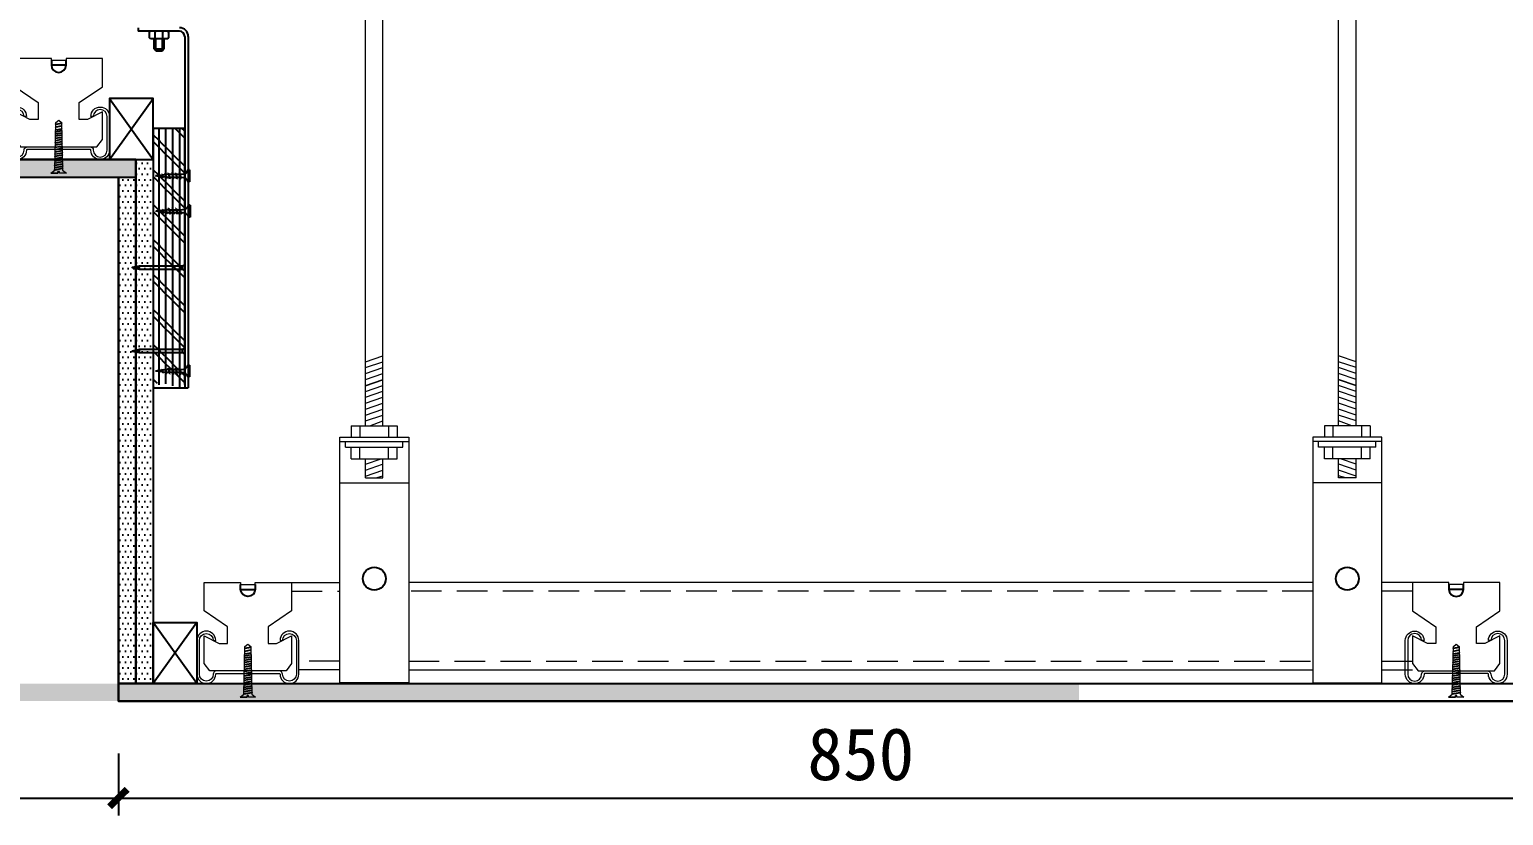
# Model space of a CAD drawing. Header units: millimetres. Extents: x -150677 to 588340, y -254013 to 149700.
# Drawn here: x 313378 to 314222, y -86240 to -85790 of the extents above; entities that cross this region are included whole.
import ezdxf

# ---------------------------------------------------------------- set-up
doc = ezdxf.new("R2010")
doc.units = ezdxf.units.MM
doc.header["$LTSCALE"] = 10
doc.header["$MEASUREMENT"] = 0
doc.linetypes.add('HIDDEN', pattern=[0.375, 0.25, -0.125])
for name, color, linetype in [('2-Ba顶面轮廓', 4, 'Continuous'), ('IEL-13Light', 136, 'Continuous'), ('图层1', 2, 'Continuous'), ('图层2', 44, 'Continuous')]:
    doc.layers.add(name, color=color, linetype=linetype)
doc.layers.add('3', color=5, linetype='Continuous', lineweight=18)
doc.layers.add('8', color=251, linetype='Continuous', lineweight=5)
doc.styles.get("Standard").update_dxf_attribs({"font": ''})
doc.styles.get('Standard').set_extended_font_data('SimSun')
doc.dimstyles.new('DIMN10', dxfattribs={"dimscale": 0.1, "dimtxt": 300, "dimasz": 100, "dimexe": 100, "dimexo": 300, "dimgap": 100, "dimtad": 1, "dimdec": 0, "dimtxsty": 'Standard', "dimblk": 'ARCHTICK', "dimcen": 2.5, "dimdle": 100, "dimclrd": 8, "dimclre": 8, "dimclrt": 96, "dimadec": 0, "dimazin": 0, "dimtfac": 1, "dimtdec": 0, "dimtmove": 0, "dimatfit": 3, "dimldrblk": 'DOT', "dimfxl": 100, "dimarcsym": 0})
pattern_1 = [(0, (311748.6465, -86174.3404), (1.5875, 3.175), [0, -3.175])]

# ---------------------------------------------------------------- blocks, each defined once
blk = doc.blocks.new('QBLOCK2009062415473686')
at = {"color": 8}
for p, q in [((-0.32, 7.74), (-0.06, 9.79)), ((0.18, 7.9), (-0.06, 9.79)), ((-1.66, 1.63), (-1.41, 1.77)), ((-1.66, 1.63), (-1.41, 1.77)), ((-1.66, 1.63), (-1.41, 1.38)), ((-1.66, 1.63), (-1.41, 1.38)), ((-1.49, 3.52), (-1.24, 3.66)), ((-1.49, 3.52), (-1.24, 3.27)), ((-1.41, 1.38), (1.29, 2.28)), ((-1.41, -0.7), (1.29, 0.2)), ((-1.24, 3.27), (1.01, 4.02)), ((-1.11, 5.53), (-0.86, 5.67)), ((-1.11, 5.53), (-0.86, 5.28)), ((-0.96, 2.59), (-0.86, 3.39)), ((-0.96, 1.76), (-0.96, 2.59)), ((-0.96, -0.15), (-0.96, 1.53)), ((-0.86, 5.28), (0.71, 5.8)), ((-0.81, 3.81), (-0.61, 5.36)), ((-0.74, 7.54), (-0.49, 7.68)), ((-0.74, 7.54), (-0.49, 7.28)), ((-0.56, 5.77), (-0.37, 7.32)), ((-0.49, 7.28), (0.45, 7.6)), ((0.4, 6.1), (0.22, 7.52)), ((0.7, 7.74), (0.45, 8)), ((0.7, 7.74), (0.45, 7.6)), ((0.63, 4.29), (0.45, 5.72)), ((0.84, 2.59), (0.68, 3.91)), ((0.96, 5.95), (0.71, 6.2)), ((0.96, 5.95), (0.71, 5.8)), ((0.84, 2.59), (0.84, 2.37)), ((0.84, 2.13), (0.84, 0.45)), ((0.84, 0.05), (0.84, -1.63)), ((1.26, 4.17), (1.01, 4.42)), ((1.26, 4.17), (1.01, 4.02)), ((1.54, 2.43), (1.29, 2.68)), ((1.54, 2.43), (1.29, 2.68)), ((1.54, 2.43), (1.29, 2.28)), ((1.54, 2.43), (1.29, 2.28)), ((1.54, 0.35), (1.29, 0.6)), ((1.54, 0.35), (1.29, 0.2)), ((-1.66, -0.45), (-1.41, -0.31)), ((-1.66, -0.45), (-1.41, -0.7)), ((-1.66, -2.53), (-1.41, -2.39)), ((-1.66, -2.53), (-1.41, -2.39)), ((-1.66, -2.53), (-1.41, -2.78)), ((-1.66, -2.53), (-1.41, -2.78)), ((-1.66, -4.61), (-1.41, -4.47)), ((-1.66, -4.61), (-1.41, -4.86)), ((-1.41, -2.78), (1.29, -1.88)), ((-1.41, -2.78), (1.29, -1.88)), ((-1.41, -4.86), (1.29, -3.96)), ((-0.96, -2.23), (-0.96, -0.55)), ((-0.96, -4.31), (-0.96, -2.63)), ((-0.9, -5.39), (-0.96, -4.71)), ((0.84, -1.41), (0.84, -1.63)), ((0.84, -2.03), (0.84, -3.71)), ((0.84, -4.11), (0.9, -5.39)), ((1.54, -1.73), (1.29, -1.48)), ((1.54, -1.73), (1.29, -1.48)), ((1.54, -1.73), (1.29, -1.88)), ((1.54, -1.73), (1.29, -1.88)), ((1.54, -3.81), (1.29, -3.56)), ((1.54, -3.81), (1.29, -3.96)), ((-3.4, -9.79), (-3.4, -8.99)), ((3.4, -8.99), (-3.4, -8.99)), ((3.4, -9.79), (-3.4, -9.79)), ((3.4, -9.79), (3.4, -8.99))]:
    blk.add_line(p, q, dxfattribs=at)
for centre, start, end in [((-4.83, -5.32), 291.38367, 359.0609), ((4.83, -5.32), 180.93916, 248.61639)]:
    blk.add_arc(centre, 3.94, start, end, dxfattribs=at)
blk = doc.blocks.new('QBLOCK2009070111364517')
at = {"layer": '图层1', "color": 8, "linetype": 'ByBlock'}
for p, q in [((-13.8, 0.9), (-13.8, -0.9)), ((15, 0), (11, 0))]:
    blk.add_line(p, q, dxfattribs=at)
blk.add_lwpolyline([(11, -0.9), (15, 0), (11, 0.9), (-13.8, 0.9), (-15, 1.7), (-15, -1.7), (-13.8, -0.9)], close=True, dxfattribs=at)
blk.add_lwpolyline([(11, 0.9, 0.39097), (11, 0, 0.39097), (11, -0.9)], format="xyb", dxfattribs=at)
blk = doc.blocks.new('_ArchTick')
at = {"color": 0, "linetype": 'ByBlock', "const_width": 0.4}
blk.add_lwpolyline([(-0.5, -0.5), (0.5, 0.5)], dxfattribs=at)
blk = doc.blocks.new('*D1660')
at = {"layer": '2-Ba顶面轮廓', "color": 8, "lineweight": -2, "transparency": 16777216}
for p, q in [((313128.92, -86204.34), (313128.92, -86239.84)), ((313428.92, -86204.34), (313428.92, -86239.84)), ((313118.92, -86229.84), (313438.92, -86229.84))]:
    blk.add_line(p, q, dxfattribs=at)
at = {"layer": 'Defpoints', "color": 0, "transparency": 16777216}
for p in [(313128.92, -86174.34), (313428.92, -86174.34), (313428.92, -86229.84)]:
    blk.add_point(p, dxfattribs=at)
at = {"layer": '2-Ba顶面轮廓', "color": 8, "lineweight": -2, "transparency": 16777216, "xscale": 10, "yscale": 10, "zscale": 10, "rotation": 180}
blk.add_blockref('_ArchTick', (313128.92, -86229.84), dxfattribs=at)
at = {"layer": '2-Ba顶面轮廓', "color": 8, "lineweight": -2, "transparency": 16777216, "xscale": 10, "yscale": 10, "zscale": 10}
blk.add_blockref('_ArchTick', (313428.92, -86229.84), dxfattribs=at)
at = {"layer": '2-Ba顶面轮廓', "color": 96, "transparency": 16777216, "insert": (313278.92, -86204.84), "char_height": 30, "attachment_point": 5}
blk.add_mtext('300', dxfattribs=at)
blk = doc.blocks.new('_DOT')
at = {"color": 0, "linetype": 'ByBlock'}
blk.add_line((-0.35, 0), (-1, 0), dxfattribs=at)
at = {"color": 0, "linetype": 'ByBlock', "const_width": 0.35}
blk.add_lwpolyline([(-0.175, 0, 1), (0.175, 0, 1)], format="xyb", close=True, dxfattribs=at)
blk = doc.blocks.new('*D1661')
at = {"layer": '2-Ba顶面轮廓', "color": 8, "lineweight": -2, "transparency": 16777216}
for p, q in [((313428.92, -86204.34), (313428.92, -86239.84)), ((314278.92, -86204.34), (314278.92, -86239.84)), ((313418.92, -86229.84), (314288.92, -86229.84))]:
    blk.add_line(p, q, dxfattribs=at)
at = {"layer": 'Defpoints', "color": 0, "transparency": 16777216}
for p in [(313428.92, -86174.34), (314278.92, -86174.34), (314278.92, -86229.84)]:
    blk.add_point(p, dxfattribs=at)
at = {"layer": '2-Ba顶面轮廓', "color": 8, "lineweight": -2, "transparency": 16777216, "xscale": 10, "yscale": 10, "zscale": 10, "rotation": 180}
blk.add_blockref('_ArchTick', (313428.92, -86229.84), dxfattribs=at)
at = {"layer": '2-Ba顶面轮廓', "color": 8, "lineweight": -2, "transparency": 16777216, "xscale": 10, "yscale": 10, "zscale": 10}
blk.add_blockref('_ArchTick', (314278.92, -86229.84), dxfattribs=at)
at = {"layer": '2-Ba顶面轮廓', "color": 96, "transparency": 16777216, "insert": (313853.92, -86204.84), "char_height": 30, "attachment_point": 5}
blk.add_mtext('850', dxfattribs=at)

msp = doc.modelspace()

# ---------------------------------------------------------------- hatches: boundary and pattern name
h = msp.add_hatch()
h.set_pattern_fill('PLYWOOD', color=250, angle=90, style=0)
h.set_pattern_definition([(135, (301936.181, -78441.421), (3e-15, 20), [5.656854, -22.627417]), (135, (301920.181, -78441.421), (3e-15, 20), [2.636773, -25.647498]), (135, (301932.936, -78454.176), (-20, 3e-15), [1.067156, -27.217115]), (135, (301938.317, -78439.557), (-20, 3e-15), [7.60978, -20.674492]), (135, (301932.181, -78453.421), (3e-15, 20), [16.970562, -11.31371]), (135, (301928.936, -78454.176), (3e-15, 20), [15.017636, -13.266635]), (135, (301932.181, -78437.421), (-20, 3e-15), [4.5897, -23.694573]), (135, (301938.317, -78443.557), (3e-15, 20), [3.020082, -25.26419]), (90, (301936.181, -78441.42), (-20, 1e-15), [7.2454, -12.7546]), (90, (301936.181, -78441.42), (-20, 1e-15), [0, -20]), (90, (301936.181, -78454.176), (-20, 1e-15), [12.7546, -7.2454]), (90, (301920.181, -78441.42), (-20, 1e-15), [7.2454, -12.7546]), (90, (301920.181, -78441.42), (-20, 1e-15), [0, -20]), (90, (301920.181, -78454.176), (-20, 1e-15), [12.7546, -7.2454]), (90, (301924.181, -78441.42), (-20, 1e-15), [7.2454, -12.7546]), (90, (301924.181, -78441.42), (-20, 1e-15), [0, -20]), (90, (301924.181, -78454.176), (-20, 1e-15), [12.7546, -7.2454]), (90, (301928.181, -78441.42), (-20, 1e-15), [7.2454, -12.7546]), (90, (301928.181, -78441.42), (-20, 1e-15), [0, -20]), (90, (301928.181, -78454.176), (-20, 1e-15), [12.7546, -7.2454]), (90, (301932.181, -78441.42), (-20, 1e-15), [7.2454, -12.7546]), (90, (301932.181, -78441.42), (-20, 1e-15), [0, -20]), (90, (301932.181, -78454.176), (-20, 1e-15), [12.7546, -7.2454])])
h.paths.add_polyline_path([(313463.92, -85995.07), (313463.92, -85995.07), (313461.42, -85992.57), (313458.92, -85995.07), (313456.42, -85992.57), (313453.93, -85995.06), (313453.93, -85995.06), (313451.43, -85992.56), (313448.92, -85995.08), (313448.92, -85846.38), (313466.92, -85846.38), (313466.92, -85993.08), (313466.41, -85992.57)])
at = {"layer": '2-Ba顶面轮廓'}
h = msp.add_hatch(dxfattribs=at)
h.set_pattern_fill('DOTS', color=251, scale=2, style=0)
h.set_pattern_definition(pattern_1)
h.paths.add_polyline_path([(313018.92, -85874.34), (313438.92, -85874.34), (313438.92, -85864.34), (313018.92, -85864.34)])
h = msp.add_hatch(dxfattribs=at)
h.set_pattern_fill('DOTS', color=251, scale=2, style=0)
h.set_pattern_definition(pattern_1)
h.paths.add_polyline_path([(313438.92, -85864.34), (313448.91, -85864.34), (313448.91, -86164.34), (313438.92, -86164.34)])
h = msp.add_hatch(dxfattribs=at)
h.set_pattern_fill('DOTS', color=251, scale=2, style=0)
h.set_pattern_definition(pattern_1)
h.paths.add_polyline_path([(313438.92, -86164.34), (313428.92, -86164.34), (313428.92, -85874.34), (313438.92, -85874.34)])
h = msp.add_hatch(dxfattribs=at)
h.set_pattern_fill('DOTS', color=251, scale=2, style=0)
h.set_pattern_definition([(0, (311448.4982, -86174.3404), (1.5875, 3.175), [0, -3.175])])
h.paths.add_polyline_path([(313128.77, -86164.34), (313978.77, -86164.34), (313978.77, -86174.34), (313128.77, -86174.34)])

# ---------------------------------------------------------------- linework, layer by layer
at = {"color": 8, "ltscale": 100}
for p, q in [((313440.36, -85788.88), (313440.36, -85790.88)), ((313463.92, -85790.88), (313440.36, -85790.88)), ((313446.72, -85791.43), (313447.27, -85790.88)), ((313446.72, -85794.73), (313446.72, -85791.43)), ((313447.27, -85795.28), (313446.72, -85794.73)), ((313457.16, -85795.28), (313447.27, -85795.28)), ((313450, -85794.71), (313449.43, -85795.28)), ((313450, -85791.42), (313449.45, -85790.88)), ((313449.47, -85801.01), (313449.47, -85795.28)), ((313450, -85791.42), (313450.53, -85790.88)), ((313450, -85794.75), (313450, -85791.42)), ((313450, -85794.71), (313450.56, -85795.28)), ((313450.47, -85801.01), (313450.47, -85795.28)), ((313454.4, -85794.71), (313453.84, -85795.28)), ((313454.4, -85791.42), (313453.86, -85790.88)), ((313453.96, -85795.28), (313453.96, -85801.01)), ((313454.4, -85791.42), (313454.97, -85790.85)), ((313454.4, -85794.75), (313454.4, -85791.42)), ((313454.4, -85794.71), (313454.97, -85795.28)), ((313454.96, -85795.28), (313454.96, -85801.01)), ((313457.16, -85790.88), (313457.71, -85791.43)), ((313457.71, -85794.73), (313457.16, -85795.28)), ((313457.71, -85791.43), (313457.71, -85794.73)), ((313466.92, -85793.88), (313466.92, -85995.08)), ((313468.92, -85793.88), (313468.92, -85995.08)), ((313449.47, -85801.01), (313454.96, -85801.01)), ((313450.47, -85802.01), (313449.47, -85801.01)), ((313450.47, -85802.01), (313453.96, -85802.01)), ((313453.96, -85802.01), (313454.96, -85801.01)), ((313448.92, -85846.38), (313448.88, -85995.08)), ((313448.92, -85846.38), (313466.92, -85846.38)), ((313448.92, -85995.08), (313468.92, -85995.08))]:
    msp.add_line(p, q, dxfattribs=at)
at = {"color": 8}
for p, q in [((313423.91, -85864.34, 0), (313448.91, -85829.34, 0)), ((313423.91, -85829.34, 0), (313448.91, -85864.34, 0)), ((313473.92, -86164.34, 0), (313448.92, -86129.34, 0)), ((313473.92, -86129.34, 0), (313448.92, -86164.34, 0))]:
    msp.add_line(p, q, dxfattribs=at)
for points in [[(313423.91, -85864.34), (313448.91, -85864.34), (313448.91, -85829.34), (313423.91, -85829.34)], [(313473.92, -86164.34), (313448.92, -86164.34), (313448.92, -86129.34), (313473.92, -86129.34)]]:
    msp.add_lwpolyline(points, close=True, dxfattribs=at)
at = {"color": 8, "ltscale": 100}
for radius in [5, 3]:
    msp.add_arc((313463.92, -85793.88), radius, 0, 90, dxfattribs=at)
at = {"layer": '2-Ba顶面轮廓'}
for p, q in [((313018.92, -85864.34), (313438.92, -85864.34)), ((313438.92, -85864.34), (313438.92, -86164.34)), ((313448.91, -85864.34), (313448.91, -86164.34)), ((313018.92, -85874.34), (313438.92, -85874.34)), ((313428.92, -85874.34), (313428.92, -86174.34)), ((313428.92, -86164.34), (314278.92, -86164.34)), ((313428.92, -86174.34), (314278.92, -86174.34))]:
    msp.add_line(p, q, dxfattribs=at)
for points in [[(313018.92, -85874.34), (313438.92, -85874.34), (313438.92, -85864.34), (313018.92, -85864.34)], [(313438.92, -85864.34), (313448.91, -85864.34), (313448.91, -86164.34), (313438.92, -86164.34)], [(313438.92, -86164.34), (313428.92, -86164.34), (313428.92, -85874.34), (313438.92, -85874.34)], [(313428.92, -86164.34), (314278.92, -86164.34), (314278.92, -86174.34), (313428.92, -86174.34)]]:
    msp.add_lwpolyline(points, close=True, dxfattribs=at)
at = {"layer": '3'}
for p, q in [((313570.42, -86016.77, 0), (313570.42, -85577.77)), ((313580.41, -86016.77, 0), (313580.41, -85577.77)), ((314127.42, -86016.77, 0), (314127.42, -85577.77)), ((314137.41, -86016.77, 0), (314137.41, -85577.77)), ((313392.53, -85870.35), (313393.12, -85843.16)), ((313393.05, -85845.87), (313396.46, -85845.25)), ((313393.05, -85847.47), (313396.46, -85846.85)), ((313393.06, -85845.49), (313396.45, -85844.88)), ((313393.06, -85847.1), (313396.45, -85846.48)), ((313393.09, -85844.21), (313396.43, -85843.6)), ((313393.1, -85843.83), (313396.42, -85843.23)), ((313393.12, -85843.16), (313394.77, -85841.81)), ((313394.77, -85841.81), (313396.41, -85843.16)), ((313396.41, -85843.16), (313397, -85870.35)), ((313392.87, -85856.17), (313396.64, -85855.48)), ((313392.88, -85855.8), (313396.63, -85855.11)), ((313392.91, -85854.88), (313396.61, -85854.21)), ((313392.92, -85854.51), (313396.6, -85853.83)), ((313392.94, -85853.59), (313396.57, -85852.93)), ((313392.95, -85853.22), (313396.56, -85852.56)), ((313392.98, -85852.3), (313396.53, -85851.65)), ((313392.99, -85851.93), (313396.52, -85851.28)), ((313393.02, -85851.01), (313396.5, -85850.37)), ((313393.03, -85850.64), (313396.49, -85850)), ((313393.05, -85848.58), (313396.46, -85847.95)), ((313393.05, -85849.75), (313396.46, -85849.13)), ((313393.06, -85848.2), (313396.45, -85847.58)), ((313393.06, -85849.38), (313396.45, -85848.76)), ((313392.62, -85865.2), (313396.89, -85864.42)), ((313392.63, -85864.83), (313396.88, -85864.05)), ((313392.65, -85863.91), (313396.86, -85863.14)), ((313392.66, -85863.54), (313396.85, -85862.77)), ((313392.69, -85862.62), (313396.82, -85861.87)), ((313392.7, -85862.25), (313396.81, -85861.5)), ((313392.73, -85861.33), (313396.79, -85860.59)), ((313392.74, -85860.96), (313396.78, -85860.22)), ((313392.76, -85860.04), (313396.75, -85859.31)), ((313392.77, -85859.67), (313396.74, -85858.94)), ((313392.8, -85858.75), (313396.71, -85858.04)), ((313392.81, -85858.38), (313396.7, -85857.66)), ((313392.83, -85857.46), (313396.68, -85856.76)), ((313392.85, -85857.09), (313396.67, -85856.39)), ((313390.36, -85872.12), (313392.53, -85870.35)), ((313394.33, -85872.12), (313390.36, -85872.12)), ((313390.36, -85872.12), (313394.33, -85872.12)), ((313392.47, -85870.36), (313397.04, -85869.53)), ((313392.48, -85869.99), (313397.03, -85869.16)), ((313392.51, -85869.07), (313397, -85868.25)), ((313392.52, -85868.7), (313396.99, -85867.88)), ((313392.54, -85867.78), (313396.97, -85866.98)), ((313392.55, -85867.41), (313396.96, -85866.6)), ((313392.58, -85866.49), (313396.93, -85865.7)), ((313392.59, -85866.12), (313396.92, -85865.33)), ((313395.21, -85871.23), (313394.33, -85871.23)), ((313394.33, -85871.23), (313394.33, -85872.12)), ((313394.33, -85872.12), (313394.33, -85871.23)), ((313395.21, -85871.23), (313395.21, -85871.23)), ((313395.21, -85872.12), (313395.21, -85871.23)), ((313399.17, -85872.12), (313395.21, -85872.12)), ((313397, -85870.35), (313399.17, -85872.12)), ((313562.28, -86016.77, 0), (313562.28, -86023.33, 0)), ((313562.28, -86016.77, 0), (313588.55, -86016.77, 0)), ((313567.21, -86016.77, 0), (313567.21, -86023.33, 0)), ((313583.63, -86016.77, 0), (313583.63, -86023.33, 0)), ((313588.55, -86016.77, 0), (313588.55, -86023.33, 0)), ((314119.28, -86016.77, 0), (314119.28, -86023.33, 0)), ((314145.55, -86016.77, 0), (314119.28, -86016.77, 0)), ((314124.21, -86016.77, 0), (314124.21, -86023.33, 0)), ((314140.63, -86016.77, 0), (314140.63, -86023.33, 0)), ((314145.55, -86016.77, 0), (314145.55, -86023.33, 0)), ((313555.71, -86025.71, 0), (313595.12, -86025.71, 0)), ((313559, -86028.99, 0), (313559, -86025.71, 0)), ((313559, -86028.99, 0), (313591.84, -86028.99, 0)), ((313562.28, -86035.56, 0), (313562.28, -86028.99, 0)), ((313567.21, -86035.56, 0), (313567.21, -86028.99, 0)), ((313583.63, -86035.56, 0), (313583.63, -86028.99, 0)), ((313588.55, -86035.56, 0), (313588.55, -86028.99, 0)), ((313591.84, -86028.99, 0), (313591.84, -86025.71, 0)), ((314152.12, -86025.71, 0), (314112.71, -86025.71, 0)), ((314116, -86028.99, 0), (314116, -86025.71, 0)), ((314148.84, -86028.99, 0), (314116, -86028.99, 0)), ((314119.28, -86035.56, 0), (314119.28, -86028.99, 0)), ((314124.21, -86035.56, 0), (314124.21, -86028.99, 0)), ((314140.63, -86035.56, 0), (314140.63, -86028.99, 0)), ((314145.55, -86035.56, 0), (314145.55, -86028.99, 0)), ((314148.84, -86028.99, 0), (314148.84, -86025.71, 0)), ((313562.28, -86035.56, 0), (313588.55, -86035.56, 0)), ((313570.42, -86046.55, 0), (313570.42, -86035.56, 0)), ((313570.42, -86046.55, 0), (313570.42, -86035.56, 0)), ((313570.42, -86046.55, 0), (313570.42, -86035.56, 0)), ((313580.41, -86046.55, 0), (313580.41, -86035.56, 0)), ((313580.41, -86046.55, 0), (313580.41, -86035.56, 0)), ((313580.41, -86045.47, 0), (313580.41, -86035.56, 0)), ((314145.55, -86035.56, 0), (314119.28, -86035.56, 0)), ((314127.42, -86046.55, 0), (314127.42, -86035.56, 0)), ((314127.42, -86046.55, 0), (314127.42, -86035.56, 0)), ((314127.42, -86045.47, 0), (314127.42, -86035.56, 0)), ((314137.41, -86046.55, 0), (314137.41, -86035.56, 0)), ((314137.41, -86046.55, 0), (314137.41, -86035.56, 0)), ((314137.41, -86046.55, 0), (314137.41, -86035.56, 0)), ((313555.71, -86049.44, 0), (313595.12, -86049.44, 0)), ((314152.12, -86049.44, 0), (314112.71, -86049.44, 0)), ((313528.07, -86106.45), (313555.71, -86106.45, 0)), ((314112.71, -86106.45, 0), (313595.12, -86106.45, 0)), ((314169.77, -86106.45), (314152.12, -86106.45)), ((313501.42, -86143.16), (313503.07, -86141.81)), ((313503.07, -86141.81), (313504.71, -86143.16)), ((314193.12, -86143.16), (314194.77, -86141.81)), ((314194.77, -86141.81), (314196.42, -86143.16)), ((313500.83, -86170.35), (313501.42, -86143.16)), ((313501.29, -86151.93), (313504.82, -86151.28)), ((313501.32, -86151.01), (313504.8, -86150.37)), ((313501.33, -86150.64), (313504.79, -86150)), ((313501.35, -86145.87), (313504.76, -86145.25)), ((313501.35, -86147.47), (313504.76, -86146.85)), ((313501.35, -86148.58), (313504.76, -86147.95)), ((313501.35, -86149.75), (313504.76, -86149.13)), ((313501.36, -86145.49), (313504.75, -86144.88)), ((313501.36, -86147.1), (313504.75, -86146.48)), ((313501.36, -86148.2), (313504.75, -86147.58)), ((313501.36, -86149.38), (313504.75, -86148.76)), ((313501.39, -86144.21), (313504.73, -86143.6)), ((313501.4, -86143.83), (313504.72, -86143.23)), ((313504.71, -86143.16), (313505.3, -86170.35)), ((314192.54, -86170.35), (314193.12, -86143.16)), ((314192.99, -86151.93), (314196.53, -86151.28)), ((314193.02, -86151.01), (314196.5, -86150.37)), ((314193.03, -86150.64), (314196.49, -86150)), ((314193.06, -86145.87), (314196.47, -86145.25)), ((314193.06, -86147.47), (314196.47, -86146.85)), ((314193.06, -86148.58), (314196.47, -86147.95)), ((314193.06, -86149.75), (314196.47, -86149.13)), ((314193.07, -86145.49), (314196.46, -86144.88)), ((314193.07, -86147.1), (314196.46, -86146.48)), ((314193.07, -86148.2), (314196.46, -86147.58)), ((314193.07, -86149.38), (314196.46, -86148.76)), ((314193.09, -86144.21), (314196.43, -86143.6)), ((314193.1, -86143.83), (314196.42, -86143.23)), ((314196.42, -86143.16), (314197, -86170.35)), ((313501.06, -86160.04), (313505.05, -86159.31)), ((313501.07, -86159.67), (313505.04, -86158.94)), ((313501.1, -86158.75), (313505.01, -86158.04)), ((313501.11, -86158.38), (313505, -86157.66)), ((313501.14, -86157.46), (313504.98, -86156.76)), ((313501.15, -86157.09), (313504.97, -86156.39)), ((313501.17, -86156.17), (313504.94, -86155.48)), ((313501.18, -86155.8), (313504.93, -86155.11)), ((313501.21, -86154.88), (313504.91, -86154.21)), ((313501.22, -86154.51), (313504.9, -86153.83)), ((313501.24, -86153.59), (313504.87, -86152.93)), ((313501.25, -86153.22), (313504.86, -86152.56)), ((313501.28, -86152.3), (313504.83, -86151.65)), ((313555.71, -86156.47, 0), (313532.21, -86156.47, 0)), ((313595.12, -86156.47, 0), (314112.71, -86156.47, 0)), ((314152.12, -86156.47, 0), (314169.77, -86156.47, 0)), ((314192.77, -86160.04), (314196.75, -86159.31)), ((314192.78, -86159.67), (314196.74, -86158.94)), ((314192.8, -86158.75), (314196.72, -86158.04)), ((314192.81, -86158.38), (314196.71, -86157.66)), ((314192.84, -86157.46), (314196.68, -86156.76)), ((314192.85, -86157.09), (314196.67, -86156.39)), ((314192.88, -86156.17), (314196.65, -86155.48)), ((314192.89, -86155.8), (314196.64, -86155.11)), ((314192.91, -86154.88), (314196.61, -86154.21)), ((314192.92, -86154.51), (314196.6, -86153.83)), ((314192.95, -86153.59), (314196.57, -86152.93)), ((314192.96, -86153.22), (314196.56, -86152.56)), ((314192.98, -86152.3), (314196.54, -86151.65)), ((313500.82, -86168.7), (313505.29, -86167.88)), ((313500.84, -86167.78), (313505.27, -86166.98)), ((313500.85, -86167.41), (313505.26, -86166.6)), ((313500.88, -86166.49), (313505.23, -86165.7)), ((313500.89, -86166.12), (313505.22, -86165.33)), ((313500.92, -86165.2), (313505.19, -86164.42)), ((313500.93, -86164.83), (313505.18, -86164.05)), ((313500.95, -86163.91), (313505.16, -86163.14)), ((313500.96, -86163.54), (313505.15, -86162.77)), ((313500.99, -86162.62), (313505.12, -86161.87)), ((313501, -86162.25), (313505.11, -86161.5)), ((313501.03, -86161.33), (313505.09, -86160.59)), ((313501.04, -86160.96), (313505.08, -86160.22)), ((314192.52, -86168.7), (314197, -86167.88)), ((314192.55, -86167.78), (314196.97, -86166.98)), ((314192.56, -86167.41), (314196.96, -86166.6)), ((314192.58, -86166.49), (314196.93, -86165.7)), ((314192.59, -86166.12), (314196.92, -86165.33)), ((314192.62, -86165.2), (314196.9, -86164.42)), ((314192.63, -86164.83), (314196.89, -86164.05)), ((314192.66, -86163.91), (314196.86, -86163.14)), ((314192.67, -86163.54), (314196.85, -86162.77)), ((314192.69, -86162.62), (314196.83, -86161.87)), ((314192.7, -86162.25), (314196.82, -86161.5)), ((314192.73, -86161.33), (314196.79, -86160.59)), ((314192.74, -86160.96), (314196.78, -86160.22)), ((313498.66, -86172.12), (313500.83, -86170.35)), ((313502.63, -86172.12), (313498.66, -86172.12)), ((313498.66, -86172.12), (313502.63, -86172.12)), ((313500.77, -86170.36), (313505.34, -86169.53)), ((313500.78, -86169.99), (313505.33, -86169.16)), ((313500.81, -86169.07), (313505.3, -86168.25)), ((313503.51, -86171.23), (313502.63, -86171.23)), ((313502.63, -86171.23), (313502.63, -86172.12)), ((313502.63, -86172.12), (313502.63, -86171.23)), ((313503.51, -86171.23), (313503.51, -86171.23)), ((313503.51, -86172.12), (313503.51, -86171.23)), ((313507.47, -86172.12), (313503.51, -86172.12)), ((313505.3, -86170.35), (313507.47, -86172.12)), ((314190.36, -86172.12), (314192.54, -86170.35)), ((314194.33, -86172.12), (314190.36, -86172.12)), ((314190.36, -86172.12), (314194.33, -86172.12)), ((314192.48, -86170.36), (314197.04, -86169.53)), ((314192.49, -86169.99), (314197.03, -86169.16)), ((314192.51, -86169.07), (314197.01, -86168.25)), ((314195.21, -86171.23), (314194.33, -86171.23)), ((314194.33, -86171.23), (314194.33, -86172.12)), ((314194.33, -86172.12), (314194.33, -86171.23)), ((314195.21, -86171.23), (314195.21, -86171.23)), ((314195.21, -86172.12), (314195.21, -86171.23)), ((314199.18, -86172.12), (314195.21, -86172.12)), ((314197, -86170.35), (314199.18, -86172.12))]:
    msp.add_line(p, q, dxfattribs=at)
for points in [[(313390.57, -85807.62), (313390.57, -85806.45), (313369.77, -85806.45), (313369.77, -85822.64), (313383.11, -85831.76), (313383.11, -85841.37), (313378.3, -85841.37), (313369.77, -85836.94), (313369.77, -85852.8), (313372.92, -85857.11), (313394.77, -85857.11), (313416.61, -85857.11), (313419.77, -85852.8), (313419.77, -85836.94), (313411.24, -85841.37), (313406.42, -85841.37), (313406.42, -85831.76), (313419.77, -85822.64), (313419.77, -85806.45), (313398.97, -85806.45), (313398.97, -85807.62)], [(313507.27, -86107.62), (313507.27, -86106.45), (313528.07, -86106.45), (313528.07, -86122.64), (313514.72, -86131.76), (313514.72, -86141.37), (313519.54, -86141.37), (313528.07, -86136.94), (313528.07, -86152.8), (313524.91, -86157.11), (313503.07, -86157.11), (313481.22, -86157.11), (313478.07, -86152.8), (313478.07, -86136.94), (313486.6, -86141.37), (313491.41, -86141.37), (313491.41, -86131.76), (313478.07, -86122.64), (313478.07, -86106.45), (313498.87, -86106.45), (313498.87, -86107.62)], [(314190.57, -86107.62), (314190.57, -86106.45), (314169.77, -86106.45), (314169.77, -86122.64), (314183.11, -86131.76), (314183.11, -86141.37), (314178.3, -86141.37), (314169.77, -86136.94), (314169.77, -86152.8), (314172.93, -86157.11), (314194.77, -86157.11), (314216.61, -86157.11), (314219.77, -86152.8), (314219.77, -86136.94), (314211.24, -86141.37), (314206.43, -86141.37), (314206.43, -86131.76), (314219.77, -86122.64), (314219.77, -86106.45), (314198.97, -86106.45), (314198.97, -86107.62)]]:
    msp.add_lwpolyline(points, close=True, dxfattribs=at)
for points in [[(313376.81, -85858.51, 0.414214), (313376.35, -85858.98, -1), (313365.62, -85858.98), (313365.62, -85839.63, -1), (313376.35, -85839.63), (313374.95, -85839.63, 1), (313367.02, -85839.63), (313367.02, -85858.98, 1), (313374.95, -85858.98, -0.414214), (313376.81, -85857.11), (313394.77, -85857.11), (313412.72, -85857.11, -0.414214), (313414.59, -85858.98, 1), (313422.51, -85858.98), (313422.51, -85839.63, 1), (313414.59, -85839.63), (313413.19, -85839.63, -1), (313423.91, -85839.63), (313423.91, -85858.98, -1), (313413.19, -85858.98, 0.414214), (313412.72, -85858.51), (313394.77, -85858.51)], [(313521.02, -86158.51, -0.414214), (313521.49, -86158.98, 1), (313532.21, -86158.98), (313532.21, -86139.63, 1), (313521.49, -86139.63), (313522.89, -86139.63, -1), (313530.81, -86139.63), (313530.81, -86158.98, -1), (313522.89, -86158.98, 0.414214), (313521.02, -86157.11), (313503.07, -86157.11), (313485.11, -86157.11, 0.414214), (313483.25, -86158.98, -1), (313475.32, -86158.98), (313475.32, -86139.63, -1), (313483.25, -86139.63), (313484.65, -86139.63, 1), (313473.92, -86139.63), (313473.92, -86158.98, 1), (313484.65, -86158.98, -0.414214), (313485.11, -86158.51), (313503.07, -86158.51)], [(314176.82, -86158.51, 0.414214), (314176.35, -86158.98, -1), (314165.62, -86158.98), (314165.62, -86139.63, -1), (314176.35, -86139.63), (314174.95, -86139.63, 1), (314167.02, -86139.63), (314167.02, -86158.98, 1), (314174.95, -86158.98, -0.414214), (314176.82, -86157.11), (314194.77, -86157.11), (314212.72, -86157.11, -0.414214), (314214.59, -86158.98, 1), (314222.52, -86158.98), (314222.52, -86139.63, 1), (314214.59, -86139.63), (314213.19, -86139.63, -1), (314223.92, -86139.63), (314223.92, -86158.98, -1), (314213.19, -86158.98, 0.414214), (314212.72, -86158.51), (314194.77, -86158.51)]]:
    msp.add_lwpolyline(points, format="xyb", close=True, dxfattribs=at)
at = {"layer": '3', "elevation": 0}
for points in [[(313595.12, -86023.33), (313595.12, -86163.92), (313555.71, -86163.92), (313555.71, -86023.33)], [(314112.71, -86023.33), (314112.71, -86163.92), (314152.12, -86163.92), (314152.12, -86023.33)]]:
    msp.add_lwpolyline(points, close=True, dxfattribs=at)
at = {"layer": '3'}
for centre, major_axis, start_param, end_param in [((313392.77, -85845.33), (0.236, 0.236), 4.106163, 4.975275), ((313392.73, -85845.99), (0.247, 0.247), 5.857617, 6.756236), ((313392.77, -85846.94), (0.236, 0.236), 4.106163, 4.975275), ((313392.73, -85847.6), (0.247, 0.247), 5.857617, 6.756236), ((313392.81, -85843.67), (0.236, 0.236), 4.106163, 4.975275), ((313392.76, -85844.33), (-0.247, 0.247), 4.28682, 5.18544), ((313396.71, -85843.06), (-0.236, 0.236), 1.30762, 2.176731), ((313396.75, -85843.72), (0.247, 0.247), 1.097455, 1.996074), ((313396.74, -85844.71), (-0.236, 0.236), 1.30762, 2.176731), ((313396.74, -85846.31), (-0.236, 0.236), 1.30762, 2.176731), ((313396.79, -85845.37), (0.247, 0.247), 1.097455, 1.996074), ((313396.79, -85846.97), (0.247, 0.247), 1.097455, 1.996074), ((313392.59, -85855.63), (-0.236, 0.236), 2.535367, 3.404479), ((313392.54, -85856.29), (-0.247, 0.247), 4.28682, 5.18544), ((313392.63, -85854.34), (-0.236, 0.236), 2.535367, 3.404479), ((313392.58, -85855), (0.247, 0.247), 5.857617, 6.756236), ((313392.66, -85853.05), (0.236, 0.236), 4.106163, 4.975275), ((313392.62, -85853.71), (-0.247, 0.247), 4.28682, 5.18544), ((313392.7, -85851.76), (-0.236, 0.236), 2.535367, 3.404479), ((313392.65, -85852.42), (0.247, 0.247), 5.857617, 6.756236), ((313392.74, -85850.47), (0.236, 0.236), 4.106163, 4.975275), ((313392.69, -85851.13), (-0.247, 0.247), 4.28682, 5.18544), ((313392.77, -85848.04), (0.236, 0.236), 4.106163, 4.975275), ((313392.73, -85848.7), (0.247, 0.247), 5.857617, 6.756236), ((313392.77, -85849.21), (0.236, 0.236), 4.106163, 4.975275), ((313392.73, -85849.87), (0.247, 0.247), 5.857617, 6.756236), ((313396.74, -85847.41), (-0.236, 0.236), 1.30762, 2.176731), ((313396.74, -85848.59), (-0.236, 0.236), 1.30762, 2.176731), ((313396.79, -85848.08), (0.247, 0.247), 1.097455, 1.996074), ((313396.79, -85849.25), (0.247, 0.247), 1.097455, 1.996074), ((313396.78, -85849.84), (-0.236, 0.236), 1.30762, 2.176731), ((313396.82, -85850.5), (0.247, 0.247), 1.097455, 1.996074), ((313396.81, -85851.11), (0.236, 0.236), 2.878416, 3.747528), ((313396.86, -85851.77), (0.247, 0.247), 1.097455, 1.996074), ((313396.85, -85852.39), (-0.236, 0.236), 1.30762, 2.176731), ((313396.9, -85853.05), (0.247, 0.247), 1.097455, 1.996074), ((313396.89, -85853.67), (-0.236, 0.236), 1.30762, 2.176731), ((313396.93, -85854.33), (0.247, 0.247), 1.097455, 1.996074), ((313396.92, -85854.94), (-0.236, 0.236), 1.30762, 2.176731), ((313396.97, -85855.61), (0.247, 0.247), 1.097455, 1.996074), ((313392.37, -85863.37), (-0.236, 0.236), 2.535367, 3.404479), ((313392.33, -85864.04), (-0.247, 0.247), 4.28682, 5.18544), ((313392.41, -85862.08), (0.236, 0.236), 4.106163, 4.975275), ((313392.36, -85862.75), (0.247, 0.247), 5.857617, 6.756236), ((313392.45, -85860.79), (-0.236, 0.236), 2.535367, 3.404479), ((313392.4, -85861.46), (-0.247, 0.247), 4.28682, 5.18544), ((313392.48, -85859.5), (0.236, 0.236), 4.106163, 4.975275), ((313392.44, -85860.17), (0.247, 0.247), 5.857617, 6.756236), ((313392.52, -85858.21), (-0.236, 0.236), 2.535367, 3.404479), ((313392.47, -85858.87), (-0.247, 0.247), 4.28682, 5.18544), ((313392.56, -85856.92), (0.236, 0.236), 4.106163, 4.975275), ((313392.51, -85857.58), (0.247, 0.247), 5.857617, 6.756236), ((313396.96, -85856.22), (-0.236, 0.236), 1.30762, 2.176731), ((313397, -85856.88), (0.247, 0.247), 1.097455, 1.996074), ((313396.99, -85857.5), (-0.236, 0.236), 1.30762, 2.176731), ((313397.04, -85858.16), (0.247, 0.247), 1.097455, 1.996074), ((313397.03, -85858.78), (-0.236, 0.236), 1.30762, 2.176731), ((313397.08, -85859.44), (0.247, 0.247), 1.097455, 1.996074), ((313397.07, -85860.05), (-0.236, 0.236), 1.30762, 2.176731), ((313397.11, -85860.71), (0.247, 0.247), 1.097455, 1.996074), ((313397.1, -85861.33), (-0.236, 0.236), 1.30762, 2.176731), ((313397.15, -85861.99), (0.247, 0.247), 1.097455, 1.996074), ((313397.14, -85862.61), (-0.236, 0.236), 1.30762, 2.176731), ((313397.18, -85863.27), (0.247, 0.247), 1.097455, 1.996074), ((313397.17, -85863.88), (-0.236, 0.236), 1.30762, 2.176731), ((313397.22, -85864.54), (0.247, 0.247), 1.097455, 1.996074), ((313392.19, -85869.83), (0.236, 0.236), 4.106163, 4.975275), ((313392.14, -85870.49), (-0.247, 0.247), 4.28682, 5.18544), ((313392.23, -85868.54), (-0.236, 0.236), 2.535367, 3.404479), ((313392.18, -85869.2), (-0.247, 0.247), 4.28682, 5.18544), ((313392.26, -85867.25), (0.236, 0.236), 4.106163, 4.975275), ((313392.22, -85867.91), (-0.247, 0.247), 4.28682, 5.18544), ((313392.3, -85865.96), (0.236, 0.236), 4.106163, 4.975275), ((313392.25, -85866.62), (-0.247, 0.247), 4.28682, 5.18544), ((313392.34, -85864.67), (-0.236, 0.236), 2.535367, 3.404479), ((313392.29, -85865.33), (-0.247, 0.247), 4.28682, 5.18544), ((313397.21, -85865.16), (-0.236, 0.236), 1.30762, 2.176731), ((313397.26, -85865.82), (0.247, 0.247), 1.097455, 1.996074), ((313397.25, -85866.44), (-0.236, 0.236), 1.30762, 2.176731), ((313397.29, -85867.1), (0.247, 0.247), 1.097455, 1.996074), ((313397.28, -85867.71), (-0.236, 0.236), 1.30762, 2.176731), ((313397.33, -85868.38), (0.247, 0.247), 1.097455, 1.996074), ((313397.32, -85868.99), (0.236, 0.236), 2.878416, 3.747528), ((313397.36, -85869.65), (0.247, 0.247), 1.097455, 1.996074), ((313501.04, -86150.47), (0.236, 0.236), 4.106163, 4.975275), ((313500.99, -86151.13), (-0.247, 0.247), 4.28682, 5.18544), ((313501.07, -86145.33), (0.236, 0.236), 4.106163, 4.975275), ((313501.03, -86145.99), (0.247, 0.247), 5.857617, 6.756236), ((313501.07, -86146.94), (0.236, 0.236), 4.106163, 4.975275), ((313501.03, -86147.6), (0.247, 0.247), 5.857617, 6.756236), ((313501.07, -86148.04), (0.236, 0.236), 4.106163, 4.975275), ((313501.03, -86148.7), (0.247, 0.247), 5.857617, 6.756236), ((313501.07, -86149.21), (0.236, 0.236), 4.106163, 4.975275), ((313501.03, -86149.87), (0.247, 0.247), 5.857617, 6.756236), ((313501.11, -86143.67), (0.236, 0.236), 4.106163, 4.975275), ((313501.06, -86144.33), (-0.247, 0.247), 4.28682, 5.18544), ((313505.01, -86143.06), (-0.236, 0.236), 1.30762, 2.176731), ((313505.05, -86143.72), (0.247, 0.247), 1.097455, 1.996074), ((313505.04, -86144.71), (-0.236, 0.236), 1.30762, 2.176731), ((313505.04, -86146.31), (-0.236, 0.236), 1.30762, 2.176731), ((313505.04, -86147.41), (-0.236, 0.236), 1.30762, 2.176731), ((313505.04, -86148.59), (-0.236, 0.236), 1.30762, 2.176731), ((313505.09, -86145.37), (0.247, 0.247), 1.097455, 1.996074), ((313505.09, -86146.97), (0.247, 0.247), 1.097455, 1.996074), ((313505.09, -86148.08), (0.247, 0.247), 1.097455, 1.996074), ((313505.09, -86149.25), (0.247, 0.247), 1.097455, 1.996074), ((313505.08, -86149.84), (-0.236, 0.236), 1.30762, 2.176731), ((313505.12, -86150.5), (0.247, 0.247), 1.097455, 1.996074), ((313505.11, -86151.11), (0.236, 0.236), 2.878416, 3.747528), ((314192.74, -86150.47), (0.236, 0.236), 4.106163, 4.975275), ((314192.69, -86151.13), (-0.247, 0.247), 4.28682, 5.18544), ((314192.78, -86145.33), (0.236, 0.236), 4.106163, 4.975275), ((314192.73, -86145.99), (0.247, 0.247), 5.857617, 6.756236), ((314192.78, -86146.94), (0.236, 0.236), 4.106163, 4.975275), ((314192.73, -86147.6), (0.247, 0.247), 5.857617, 6.756236), ((314192.78, -86148.04), (0.236, 0.236), 4.106163, 4.975275), ((314192.73, -86148.7), (0.247, 0.247), 5.857617, 6.756236), ((314192.78, -86149.21), (0.236, 0.236), 4.106163, 4.975275), ((314192.73, -86149.87), (0.247, 0.247), 5.857617, 6.756236), ((314192.81, -86143.67), (0.236, 0.236), 4.106163, 4.975275), ((314192.77, -86144.33), (-0.247, 0.247), 4.28682, 5.18544), ((314196.71, -86143.06), (-0.236, 0.236), 1.30762, 2.176731), ((314196.76, -86143.72), (0.247, 0.247), 1.097455, 1.996074), ((314196.75, -86144.71), (-0.236, 0.236), 1.30762, 2.176731), ((314196.75, -86146.31), (-0.236, 0.236), 1.30762, 2.176731), ((314196.75, -86147.41), (-0.236, 0.236), 1.30762, 2.176731), ((314196.75, -86148.59), (-0.236, 0.236), 1.30762, 2.176731), ((314196.79, -86145.37), (0.247, 0.247), 1.097455, 1.996074), ((314196.79, -86146.97), (0.247, 0.247), 1.097455, 1.996074), ((314196.79, -86148.08), (0.247, 0.247), 1.097455, 1.996074), ((314196.79, -86149.25), (0.247, 0.247), 1.097455, 1.996074), ((314196.78, -86149.84), (-0.236, 0.236), 1.30762, 2.176731), ((314196.83, -86150.5), (0.247, 0.247), 1.097455, 1.996074), ((314196.82, -86151.11), (0.236, 0.236), 2.878416, 3.747528), ((313500.78, -86159.5), (0.236, 0.236), 4.106163, 4.975275), ((313500.82, -86158.21), (-0.236, 0.236), 2.535367, 3.404479), ((313500.77, -86158.87), (-0.247, 0.247), 4.28682, 5.18544), ((313500.86, -86156.92), (0.236, 0.236), 4.106163, 4.975275), ((313500.81, -86157.58), (0.247, 0.247), 5.857617, 6.756236), ((313500.89, -86155.63), (-0.236, 0.236), 2.535367, 3.404479), ((313500.84, -86156.29), (-0.247, 0.247), 4.28682, 5.18544), ((313500.93, -86154.34), (-0.236, 0.236), 2.535367, 3.404479), ((313500.88, -86155), (0.247, 0.247), 5.857617, 6.756236), ((313500.97, -86153.05), (0.236, 0.236), 4.106163, 4.975275), ((313500.92, -86153.71), (-0.247, 0.247), 4.28682, 5.18544), ((313501, -86151.76), (-0.236, 0.236), 2.535367, 3.404479), ((313500.95, -86152.42), (0.247, 0.247), 5.857617, 6.756236), ((313505.16, -86151.77), (0.247, 0.247), 1.097455, 1.996074), ((313505.15, -86152.39), (-0.236, 0.236), 1.30762, 2.176731), ((313505.2, -86153.05), (0.247, 0.247), 1.097455, 1.996074), ((313505.19, -86153.67), (-0.236, 0.236), 1.30762, 2.176731), ((313505.23, -86154.33), (0.247, 0.247), 1.097455, 1.996074), ((313505.22, -86154.94), (-0.236, 0.236), 1.30762, 2.176731), ((313505.27, -86155.61), (0.247, 0.247), 1.097455, 1.996074), ((313505.26, -86156.22), (-0.236, 0.236), 1.30762, 2.176731), ((313505.3, -86156.88), (0.247, 0.247), 1.097455, 1.996074), ((313505.29, -86157.5), (-0.236, 0.236), 1.30762, 2.176731), ((313505.34, -86158.16), (0.247, 0.247), 1.097455, 1.996074), ((313505.33, -86158.78), (-0.236, 0.236), 1.30762, 2.176731), ((313505.38, -86159.44), (0.247, 0.247), 1.097455, 1.996074), ((314192.49, -86159.5), (0.236, 0.236), 4.106163, 4.975275), ((314192.52, -86158.21), (-0.236, 0.236), 2.535367, 3.404479), ((314192.48, -86158.87), (-0.247, 0.247), 4.28682, 5.18544), ((314192.56, -86156.92), (0.236, 0.236), 4.106163, 4.975275), ((314192.51, -86157.58), (0.247, 0.247), 5.857617, 6.756236), ((314192.6, -86155.63), (-0.236, 0.236), 2.535367, 3.404479), ((314192.55, -86156.29), (-0.247, 0.247), 4.28682, 5.18544), ((314192.63, -86154.34), (-0.236, 0.236), 2.535367, 3.404479), ((314192.58, -86155), (0.247, 0.247), 5.857617, 6.756236), ((314192.67, -86153.05), (0.236, 0.236), 4.106163, 4.975275), ((314192.62, -86153.71), (-0.247, 0.247), 4.28682, 5.18544), ((314192.71, -86151.76), (-0.236, 0.236), 2.535367, 3.404479), ((314192.66, -86152.42), (0.247, 0.247), 5.857617, 6.756236), ((314196.86, -86151.77), (0.247, 0.247), 1.097455, 1.996074), ((314196.85, -86152.39), (-0.236, 0.236), 1.30762, 2.176731), ((314196.9, -86153.05), (0.247, 0.247), 1.097455, 1.996074), ((314196.89, -86153.67), (-0.236, 0.236), 1.30762, 2.176731), ((314196.94, -86154.33), (0.247, 0.247), 1.097455, 1.996074), ((314196.93, -86154.94), (-0.236, 0.236), 1.30762, 2.176731), ((314196.97, -86155.61), (0.247, 0.247), 1.097455, 1.996074), ((314196.96, -86156.22), (-0.236, 0.236), 1.30762, 2.176731), ((314197.01, -86156.88), (0.247, 0.247), 1.097455, 1.996074), ((314197, -86157.5), (-0.236, 0.236), 1.30762, 2.176731), ((314197.04, -86158.16), (0.247, 0.247), 1.097455, 1.996074), ((314197.03, -86158.78), (-0.236, 0.236), 1.30762, 2.176731), ((314197.08, -86159.44), (0.247, 0.247), 1.097455, 1.996074), ((313500.57, -86167.25), (0.236, 0.236), 4.106163, 4.975275), ((313500.52, -86167.91), (-0.247, 0.247), 4.28682, 5.18544), ((313500.6, -86165.96), (0.236, 0.236), 4.106163, 4.975275), ((313500.55, -86166.62), (-0.247, 0.247), 4.28682, 5.18544), ((313500.64, -86164.67), (-0.236, 0.236), 2.535367, 3.404479), ((313500.59, -86165.33), (-0.247, 0.247), 4.28682, 5.18544), ((313500.67, -86163.37), (-0.236, 0.236), 2.535367, 3.404479), ((313500.63, -86164.04), (-0.247, 0.247), 4.28682, 5.18544), ((313500.71, -86162.08), (0.236, 0.236), 4.106163, 4.975275), ((313500.66, -86162.75), (0.247, 0.247), 5.857617, 6.756236), ((313500.75, -86160.79), (-0.236, 0.236), 2.535367, 3.404479), ((313500.7, -86161.46), (-0.247, 0.247), 4.28682, 5.18544), ((313500.74, -86160.17), (0.247, 0.247), 5.857617, 6.756236), ((313505.37, -86160.05), (-0.236, 0.236), 1.30762, 2.176731), ((313505.41, -86160.71), (0.247, 0.247), 1.097455, 1.996074), ((313505.4, -86161.33), (-0.236, 0.236), 1.30762, 2.176731), ((313505.45, -86161.99), (0.247, 0.247), 1.097455, 1.996074), ((313505.44, -86162.61), (-0.236, 0.236), 1.30762, 2.176731), ((313505.49, -86163.27), (0.247, 0.247), 1.097455, 1.996074), ((313505.47, -86163.88), (-0.236, 0.236), 1.30762, 2.176731), ((313505.52, -86164.54), (0.247, 0.247), 1.097455, 1.996074), ((313505.51, -86165.16), (-0.236, 0.236), 1.30762, 2.176731), ((313505.56, -86165.82), (0.247, 0.247), 1.097455, 1.996074), ((313505.55, -86166.44), (-0.236, 0.236), 1.30762, 2.176731), ((313505.59, -86167.1), (0.247, 0.247), 1.097455, 1.996074), ((313505.58, -86167.71), (-0.236, 0.236), 1.30762, 2.176731), ((313505.63, -86168.38), (0.247, 0.247), 1.097455, 1.996074), ((314192.27, -86167.25), (0.236, 0.236), 4.106163, 4.975275), ((314192.22, -86167.91), (-0.247, 0.247), 4.28682, 5.18544), ((314192.31, -86165.96), (0.236, 0.236), 4.106163, 4.975275), ((314192.26, -86166.62), (-0.247, 0.247), 4.28682, 5.18544), ((314192.34, -86164.67), (-0.236, 0.236), 2.535367, 3.404479), ((314192.29, -86165.33), (-0.247, 0.247), 4.28682, 5.18544), ((314192.38, -86163.37), (-0.236, 0.236), 2.535367, 3.404479), ((314192.33, -86164.04), (-0.247, 0.247), 4.28682, 5.18544), ((314192.41, -86162.08), (0.236, 0.236), 4.106163, 4.975275), ((314192.37, -86162.75), (0.247, 0.247), 5.857617, 6.756236), ((314192.45, -86160.79), (-0.236, 0.236), 2.535367, 3.404479), ((314192.4, -86161.46), (-0.247, 0.247), 4.28682, 5.18544), ((314192.44, -86160.17), (0.247, 0.247), 5.857617, 6.756236), ((314197.07, -86160.05), (-0.236, 0.236), 1.30762, 2.176731), ((314197.12, -86160.71), (0.247, 0.247), 1.097455, 1.996074), ((314197.11, -86161.33), (-0.236, 0.236), 1.30762, 2.176731), ((314197.15, -86161.99), (0.247, 0.247), 1.097455, 1.996074), ((314197.14, -86162.61), (-0.236, 0.236), 1.30762, 2.176731), ((314197.19, -86163.27), (0.247, 0.247), 1.097455, 1.996074), ((314197.18, -86163.88), (-0.236, 0.236), 1.30762, 2.176731), ((314197.22, -86164.54), (0.247, 0.247), 1.097455, 1.996074), ((314197.21, -86165.16), (-0.236, 0.236), 1.30762, 2.176731), ((314197.26, -86165.82), (0.247, 0.247), 1.097455, 1.996074), ((314197.25, -86166.44), (-0.236, 0.236), 1.30762, 2.176731), ((314197.3, -86167.1), (0.247, 0.247), 1.097455, 1.996074), ((314197.29, -86167.71), (-0.236, 0.236), 1.30762, 2.176731), ((314197.33, -86168.38), (0.247, 0.247), 1.097455, 1.996074), ((313500.49, -86169.83), (0.236, 0.236), 4.106163, 4.975275), ((313500.44, -86170.49), (-0.247, 0.247), 4.28682, 5.18544), ((313500.53, -86168.54), (-0.236, 0.236), 2.535367, 3.404479), ((313500.48, -86169.2), (-0.247, 0.247), 4.28682, 5.18544), ((313505.62, -86168.99), (0.236, 0.236), 2.878416, 3.747528), ((313505.67, -86169.65), (0.247, 0.247), 1.097455, 1.996074), ((314192.2, -86169.83), (0.236, 0.236), 4.106163, 4.975275), ((314192.15, -86170.49), (-0.247, 0.247), 4.28682, 5.18544), ((314192.23, -86168.54), (-0.236, 0.236), 2.535367, 3.404479), ((314192.18, -86169.2), (-0.247, 0.247), 4.28682, 5.18544), ((314197.32, -86168.99), (0.236, 0.236), 2.878416, 3.747528), ((314197.37, -86169.65), (0.247, 0.247), 1.097455, 1.996074)]:
    msp.add_ellipse(centre, major_axis=major_axis, ratio=1, start_param=start_param, end_param=end_param, dxfattribs=at)
at = {"layer": '8', "linetype": 'HIDDEN', "ltscale": 7}
for p, q in [((313570.42, -85980.06, 0), (313580.41, -85976.65, 0)), ((313570.42, -85983.46, 0), (313580.41, -85980.05, 0)), ((314137.41, -85980.06, 0), (314127.42, -85976.65, 0)), ((314137.41, -85983.46, 0), (314127.42, -85980.05, 0)), ((313570.42, -85986.85, 0), (313580.41, -85983.44, 0)), ((313570.42, -85990.24, 0), (313580.41, -85986.83, 0)), ((313570.42, -85993.64, 0), (313580.41, -85990.23, 0)), ((313570.42, -85993.91, 0), (313580.41, -85990.5, 0)), ((314137.41, -85986.85, 0), (314127.42, -85983.44, 0)), ((314137.41, -85990.24, 0), (314127.42, -85986.83, 0)), ((314137.41, -85993.64, 0), (314127.42, -85990.23, 0)), ((314137.41, -85993.91, 0), (314127.42, -85990.5, 0)), ((313570.42, -85997.03, 0), (313580.41, -85993.62, 0)), ((313570.42, -86000.42, 0), (313580.41, -85997.01, 0)), ((314137.41, -85997.03, 0), (314127.42, -85993.62, 0)), ((314137.41, -86000.42, 0), (314127.42, -85997.01, 0)), ((313570.42, -86003.81, 0), (313580.41, -86000.4, 0)), ((313570.42, -86007.21, 0), (313580.41, -86003.8, 0)), ((313570.42, -86010.6, 0), (313580.41, -86007.19, 0)), ((314137.41, -86003.81, 0), (314127.42, -86000.4, 0)), ((314137.41, -86007.21, 0), (314127.42, -86003.8, 0)), ((314137.41, -86010.6, 0), (314127.42, -86007.19, 0)), ((313570.42, -86013.99, 0), (313580.41, -86010.58, 0)), ((313572.81, -86016.77, 0), (313580.41, -86013.98, 0)), ((314137.41, -86013.99, 0), (314127.42, -86010.58, 0)), ((314135.02, -86016.77, 0), (314127.42, -86013.98, 0)), ((313570.42, -86038.7, 0), (313579.38, -86035.56, 0)), ((313570.42, -86042.1, 0), (313580.2, -86038.74, 0)), ((314137.41, -86042.1, 0), (314127.63, -86038.74, 0)), ((314137.41, -86038.7, 0), (314128.45, -86035.56, 0)), ((313570.42, -86045.49, 0), (313580.41, -86042.08, 0)), ((313570.42, -86046.55, 0), (313580.41, -86046.55, 0)), ((313576.26, -86046.55, 0), (313580.41, -86045.47, 0)), ((314137.41, -86045.49, 0), (314127.42, -86042.08, 0)), ((314131.57, -86046.55, 0), (314127.42, -86045.47, 0)), ((314137.41, -86046.55, 0), (314127.42, -86046.55, 0)), ((313528.07, -86111.38, 0), (313555.71, -86111.38, 0)), ((314112.71, -86111.38, 0), (313595.12, -86111.38, 0)), ((314169.77, -86111.38, 0), (314152.12, -86111.38, 0)), ((313555.71, -86151.54, 0), (313532.21, -86151.54, 0)), ((313595.12, -86151.54, 0), (314112.71, -86151.54, 0)), ((314152.12, -86151.54, 0), (314169.77, -86151.54, 0))]:
    msp.add_line(p, q, dxfattribs=at)
at = {"layer": 'IEL-13Light'}
msp.add_line((313466.92, -85993.08), (313466.92, -85846.38), dxfattribs=at)
at = {"layer": '图层2'}
for p, q in [((313398.96, -85810.38), (313390.57, -85810.38)), ((313498.87, -86110.38), (313507.26, -86110.38)), ((314198.97, -86110.38), (314190.57, -86110.38))]:
    msp.add_line(p, q, dxfattribs=at)
for points in [[(313390.57, -85807.62), (313390.57, -85810.26, 1), (313398.97, -85810.26), (313398.97, -85807.62)], [(313507.27, -86107.62), (313507.27, -86110.26, -1), (313498.87, -86110.26), (313498.87, -86107.62)], [(314190.57, -86107.62), (314190.57, -86110.26, 1), (314198.97, -86110.26), (314198.97, -86107.62)]]:
    msp.add_lwpolyline(points, format="xyb", dxfattribs=at)
for centre in [(313575.42, -86104.25, 0), (313575.42, -86104.25, 0), (314132.42, -86104.25, 0), (314132.42, -86104.25, 0)]:
    msp.add_circle(centre, 6.57, dxfattribs=at)

# ---------------------------------------------------------------- block references
for name, p, rotation in [('QBLOCK2009062415473686', (313459.93, -85873.63), 90), ('QBLOCK2009062415473686', (313460.2, -85893.86), 90), ('QBLOCK2009070111364517', (313451.92, -85926.21), 180), ('QBLOCK2009070111364517', (313451.92, -85973.97), 180), ('QBLOCK2009062415473686', (313459.93, -85985.34), 90)]:
    msp.add_blockref(name, p, dxfattribs=dict(rotation=rotation))

# ---------------------------------------------------------------- dimensions: what is measured, and where the dimension line sits
at = {"layer": '2-Ba顶面轮廓'}
for base, p1, p2, picture, middle in [((313428.92, -86229.84), (313128.92, -86174.34), (313428.92, -86174.34), '*D1660', (313278.92, -86204.84)), ((314278.92, -86229.84), (313428.92, -86174.34), (314278.92, -86174.34), '*D1661', (313853.92, -86204.84))]:
    dim = msp.add_linear_dim(base=base, p1=p1, p2=p2, angle=180, dimstyle='DIMN10', override={"dimtmove": 1}, dxfattribs=at)
    dim.commit()
    dim.dimension.update_dxf_attribs({"geometry": picture, "text_midpoint": middle})

doc.saveas('drawing.dxf')
